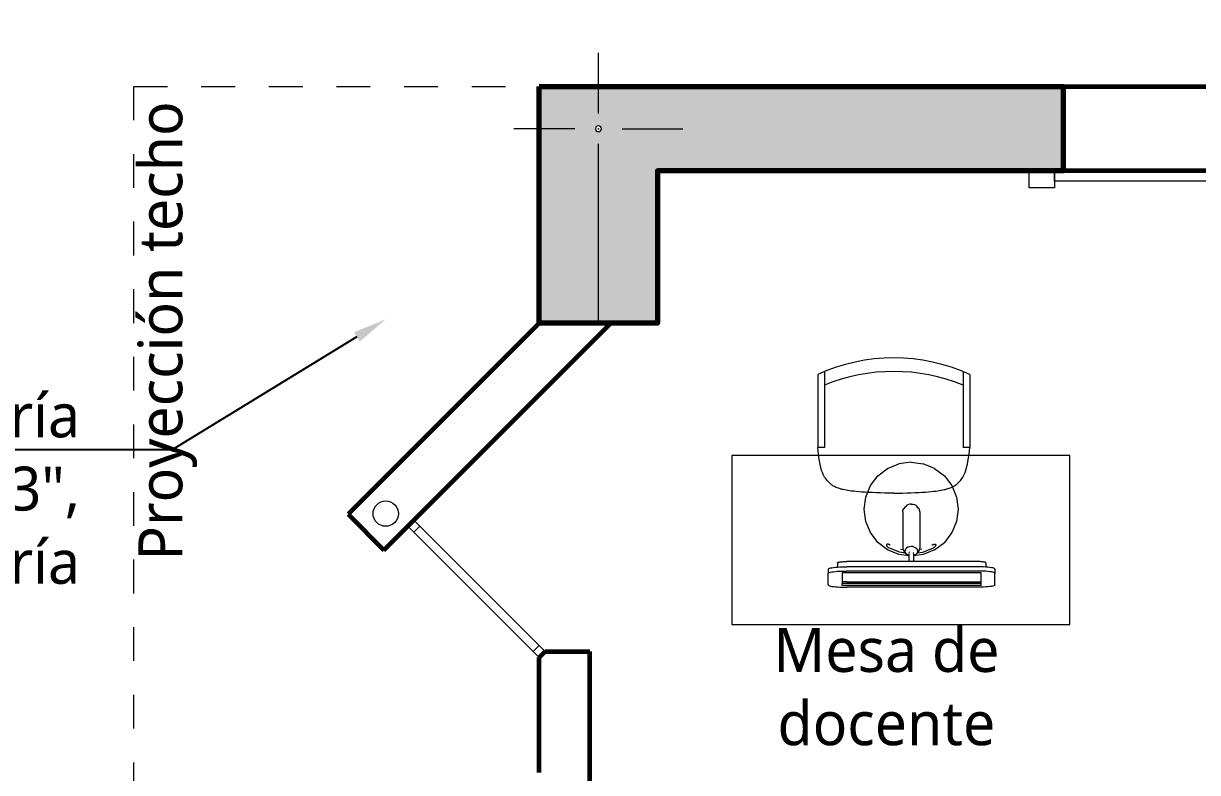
# Model space of a CAD drawing. Header units: millimetres. Extents: x 1 to 121, y 0 to 90.
# Drawn here: x 11.057 to 14.531, y 27.773 to 29.99 of the extents above; entities that cross this region are included whole.
import ezdxf
from ezdxf import colors
from ezdxf.entities.mleader import LeaderData, LeaderLine
from ezdxf.math import Vec2, Vec3

# ---------------------------------------------------------------- set-up
doc = ezdxf.new("R2010")
doc.units = ezdxf.units.MM
doc.linetypes.add('DASHED2', pattern=[0.375, 0.25, -0.125])
doc.linetypes.add('HIDDEN2', pattern=[0.1875, 0.125, -0.0625])
for name, color, linetype, lineweight in [('COLUMNAS 50', 32, 'Continuous', 70), ('Equipamiento SR', 23, 'Continuous', 0), ('GRAFO01', 7, 'Continuous', 0), ('I.S. CANALETAS', 12, 'Continuous', 0), ('letras sr', 7, 'Continuous', 5), ('MOBILIARIO_Pen_No__1', 7, 'Continuous', 13), ('Muros el', 144, 'Continuous', 60), ('proyecciones', 1, 'DASHED2', 5), ('Structural - Bearing_Pen_No__20', 1, 'Continuous', 0), ('Vanos', 140, 'Continuous', 5)]:
    doc.layers.add(name, color=color, linetype=linetype, lineweight=lineweight)
doc.styles.add('Generales', font='trebuc.ttf', dxfattribs={"height": 0.1})

# ---------------------------------------------------------------- blocks, each defined once
blk = doc.blocks.new('Picture 18')
at = {"layer": 'Equipamiento SR', "linetype": 'Continuous'}
for p, q in [((4.125, 0), (0.075, 0)), ((4.125, -0.03), (4.125, 0)), ((4.2, 0), (4.125, 0)), ((4.125, 0), (4.125, -0.05)), ((4.2, -0.05), (4.2, 0)), ((0.075, -0.03), (4.125, -0.03)), ((4.125, -0.05), (4.2, -0.05))]:
    blk.add_line(p, q, dxfattribs=at)
blk = doc.blocks.new('Columna tipo 3')
at = {"true_color": 0x939598}
h = blk.add_hatch(color=252, dxfattribs=at)
h.dxf.hatch_style = 1
h.paths.add_polyline_path([(-235.0847, 45.074), (-235.7847, 45.074), (-235.7847, 43.524), (-235.5347, 43.524), (-235.5347, 44.724), (-235.0847, 44.724)])
h.paths.add_polyline_path([(-235.6684, 44.899, -1), (-235.651, 44.899, -1)], flags=16)
at = {"layer": 'COLUMNAS 50', "linetype": 'Continuous'}
blk.add_lwpolyline([(-235.7847, 45.074), (-235.7847, 43.524), (-235.5347, 43.524), (-235.5347, 44.724), (-235.0847, 44.724), (-235.0847, 45.074)], close=True, dxfattribs=at)
at = {"layer": 'Structural - Bearing_Pen_No__20', "linetype": 'Continuous'}
for p, q in [((-235.6597, 44.969), (-235.6597, 45.149)), ((-235.7047, 44.899), (-235.8847, 44.899)), ((-235.0847, 44.899), (-235.6147, 44.899)), ((-235.6597, 44.829), (-235.6597, 44.649))]:
    blk.add_line(p, q, dxfattribs=at)
blk.add_circle((-235.6597, 44.899), 0.00871, dxfattribs=at)
blk.add_point((-235.6597, 44.899), dxfattribs=at)
blk = doc.blocks.new('A$C0C667B88')
at = {"layer": 'Equipamiento SR'}
for p, q in [((0.0491, 0.7653), (0.1591, 0.7653)), ((0.135, 0.7655), (0.265, 0.7655)), ((0.16, 0.7655), (0.265, 0.7655)), ((0.265, 0.7655), (0.265, 0.7453)), ((0.0404, 0.7453), (0.265, 0.7453)), ((0.0404, 0.3353), (0.265, 0.3353)), ((0.0491, 0.3153), (0.1591, 0.3153)), ((0.135, 0.3155), (0.265, 0.3155)), ((0.16, 0.3155), (0.265, 0.3155)), ((0.265, 0.3353), (0.265, 0.3155))]:
    blk.add_line(p, q, dxfattribs=at)
for points in [[(0.4, 0.5403), (0.3999, 0.5534), (0.3997, 0.5663), (0.3994, 0.579), (0.399, 0.5913), (0.3985, 0.6032), (0.398, 0.6144), (0.3974, 0.6249), (0.3967, 0.6346), (0.396, 0.6433), (0.3953, 0.6512), (0.3946, 0.6584), (0.3938, 0.6648), (0.393, 0.6706), (0.3922, 0.6759), (0.3914, 0.6808), (0.3905, 0.6853), (0.3896, 0.6895), (0.3887, 0.6935), (0.3877, 0.6973), (0.3867, 0.7008), (0.3857, 0.7041), (0.3845, 0.7073), (0.3834, 0.7102), (0.3821, 0.713), (0.3808, 0.7156), (0.3794, 0.718), (0.378, 0.7203), (0.3765, 0.7226), (0.3749, 0.7247), (0.3732, 0.7268), (0.3715, 0.7288), (0.3697, 0.7307), (0.3678, 0.7327), (0.3658, 0.7346), (0.3637, 0.7366), (0.3613, 0.7385), (0.3587, 0.7405), (0.3557, 0.7426), (0.3524, 0.7447), (0.3486, 0.7468), (0.3444, 0.749), (0.3392, 0.7513), (0.3326, 0.7536), (0.3244, 0.7559), (0.3139, 0.7583), (0.3008, 0.7607), (0.2846, 0.7631), (0.265, 0.7655)], [(0.4, 0.5403), (0.3999, 0.5272), (0.3997, 0.5142), (0.3994, 0.5015), (0.399, 0.4892), (0.3985, 0.4774), (0.398, 0.4661), (0.3974, 0.4556), (0.3967, 0.446), (0.396, 0.4372), (0.3953, 0.4293), (0.3946, 0.4222), (0.3938, 0.4158), (0.393, 0.4099), (0.3922, 0.4046), (0.3914, 0.3998), (0.3905, 0.3952), (0.3896, 0.391), (0.3887, 0.387), (0.3877, 0.3832), (0.3867, 0.3797), (0.3857, 0.3764), (0.3845, 0.3733), (0.3834, 0.3703), (0.3821, 0.3676), (0.3808, 0.365), (0.3794, 0.3625), (0.378, 0.3602), (0.3765, 0.358), (0.3749, 0.3558), (0.3732, 0.3538), (0.3715, 0.3518), (0.3697, 0.3498), (0.3678, 0.3478), (0.3658, 0.3459), (0.3637, 0.344), (0.3613, 0.342), (0.3587, 0.34), (0.3557, 0.338), (0.3524, 0.3359), (0.3486, 0.3337), (0.3444, 0.3315), (0.3392, 0.3293), (0.3326, 0.327), (0.3244, 0.3247), (0.3139, 0.3223), (0.3008, 0.32), (0.2846, 0.3177), (0.265, 0.3155)]]:
    blk.add_lwpolyline(points, dxfattribs=at)
for centre, start, end in [((0.5402, 0.5403), 155.3885, 204.6115), ((0.5802, 0.5403), 157.7008, 202.2992)]:
    blk.add_arc(centre, 0.5403, start, end, dxfattribs=at)
blk = doc.blocks.new('A$C3689293D')
at = {"layer": 'Equipamiento SR'}
for p, q in [((0.95, 0.7), (0.05, 0.7)), ((0.2211, 0.5829), (0.2212, 0.5836)), ((0.2211, 0.5829), (0.2211, 0.5485)), ((0.2212, 0.5836), (0.2224, 0.5845)), ((0.2224, 0.5845), (0.2246, 0.5854)), ((0.2246, 0.5854), (0.2278, 0.5862)), ((0.2278, 0.5862), (0.2318, 0.587)), ((0.2318, 0.587), (0.2367, 0.5877)), ((0.2367, 0.5877), (0.2423, 0.5883)), ((0.2423, 0.5883), (0.2485, 0.5888)), ((0.2485, 0.5888), (0.2553, 0.5892)), ((0.2553, 0.5892), (0.2624, 0.5895)), ((0.2622, 0.5845), (0.6732, 0.5845)), ((0.2622, 0.5845), (0.2622, 0.5783)), ((0.2622, 0.5783), (0.6732, 0.5783)), ((0.2622, 0.5783), (0.2622, 0.5769)), ((0.2622, 0.5769), (0.2624, 0.577)), ((0.2622, 0.5769), (0.2622, 0.5733)), ((0.2652, 0.5735), (0.2622, 0.5733)), ((0.2622, 0.5733), (0.2622, 0.5468)), ((0.2624, 0.5895), (0.2697, 0.5897)), ((0.2624, 0.577), (0.2697, 0.5771)), ((0.2687, 0.5736), (0.2652, 0.5735)), ((0.2723, 0.5737), (0.2687, 0.5736)), ((0.2697, 0.5897), (0.2756, 0.5897)), ((0.2697, 0.5771), (0.2756, 0.5771)), ((0.2759, 0.5737), (0.2723, 0.5737)), ((0.2756, 0.5897), (0.6598, 0.5897)), ((0.2756, 0.5771), (0.6598, 0.5771)), ((0.6595, 0.5737), (0.2759, 0.5737)), ((0.6595, 0.5737), (0.6631, 0.5737)), ((0.6657, 0.5897), (0.6598, 0.5897)), ((0.6657, 0.5771), (0.6598, 0.5771)), ((0.6631, 0.5737), (0.6667, 0.5736)), ((0.673, 0.5895), (0.6657, 0.5897)), ((0.673, 0.577), (0.6657, 0.5771)), ((0.6667, 0.5736), (0.6702, 0.5735)), ((0.6702, 0.5735), (0.6732, 0.5733)), ((0.6801, 0.5892), (0.673, 0.5895)), ((0.6732, 0.5769), (0.673, 0.577)), ((0.6732, 0.5845), (0.6732, 0.5783)), ((0.6732, 0.5769), (0.6732, 0.5783)), ((0.6732, 0.5733), (0.6732, 0.5769)), ((0.6732, 0.5468), (0.6732, 0.5733)), ((0.6868, 0.5888), (0.6801, 0.5892)), ((0.6931, 0.5883), (0.6868, 0.5888)), ((0.6987, 0.5877), (0.6931, 0.5883)), ((0.7036, 0.587), (0.6987, 0.5877)), ((0.7076, 0.5862), (0.7036, 0.587)), ((0.7108, 0.5854), (0.7076, 0.5862)), ((0.713, 0.5845), (0.7108, 0.5854)), ((0.7142, 0.5836), (0.713, 0.5845)), ((0.7143, 0.5829), (0.7142, 0.5836)), ((0.7143, 0.5829), (0.7143, 0.5485)), ((0.2211, 0.5359), (0.2211, 0.5485)), ((0.2211, 0.5485), (0.2212, 0.5478)), ((0.2211, 0.5359), (0.2212, 0.5352)), ((0.2212, 0.5478), (0.2224, 0.5469)), ((0.2212, 0.5352), (0.2224, 0.5343)), ((0.2224, 0.5469), (0.2246, 0.546)), ((0.2224, 0.5343), (0.2246, 0.5334)), ((0.2246, 0.546), (0.2278, 0.5451)), ((0.2246, 0.5334), (0.2278, 0.5326)), ((0.2278, 0.5451), (0.2318, 0.5443)), ((0.2278, 0.5326), (0.2318, 0.5318)), ((0.2318, 0.5443), (0.2367, 0.5436)), ((0.2318, 0.5318), (0.2367, 0.5311)), ((0.2367, 0.5436), (0.2423, 0.543)), ((0.2367, 0.5311), (0.2423, 0.5305)), ((0.2423, 0.543), (0.2485, 0.5425)), ((0.2423, 0.5305), (0.2485, 0.53)), ((0.2485, 0.5425), (0.2553, 0.5421)), ((0.2485, 0.53), (0.2553, 0.5296)), ((0.2485, 0.5171), (0.2485, 0.53)), ((0.2485, 0.53), (0.2485, 0.53)), ((0.2553, 0.5421), (0.2624, 0.5419)), ((0.2553, 0.5296), (0.2624, 0.5293)), ((0.2622, 0.5468), (0.6732, 0.5468)), ((0.2624, 0.5419), (0.2697, 0.5417)), ((0.2624, 0.5293), (0.2697, 0.5291)), ((0.2697, 0.5417), (0.2756, 0.5417)), ((0.2697, 0.5291), (0.2756, 0.5291)), ((0.2756, 0.5417), (0.6598, 0.5417)), ((0.2756, 0.5291), (0.6598, 0.5291)), ((0.6657, 0.5417), (0.6598, 0.5417)), ((0.6657, 0.5291), (0.6598, 0.5291)), ((0.673, 0.5419), (0.6657, 0.5417)), ((0.673, 0.5293), (0.6657, 0.5291)), ((0.6801, 0.5421), (0.673, 0.5419)), ((0.6801, 0.5296), (0.673, 0.5293)), ((0.6868, 0.5425), (0.6801, 0.5421)), ((0.6868, 0.53), (0.6801, 0.5296)), ((0.6931, 0.543), (0.6868, 0.5425)), ((0.6869, 0.53), (0.6868, 0.53)), ((0.6931, 0.5305), (0.6869, 0.53)), ((0.6869, 0.5171), (0.6869, 0.53)), ((0.6987, 0.5436), (0.6931, 0.543)), ((0.6987, 0.5311), (0.6931, 0.5305)), ((0.7036, 0.5443), (0.6987, 0.5436)), ((0.7036, 0.5318), (0.6987, 0.5311)), ((0.7076, 0.5451), (0.7036, 0.5443)), ((0.7076, 0.5326), (0.7036, 0.5318)), ((0.7108, 0.546), (0.7076, 0.5451)), ((0.7108, 0.5334), (0.7076, 0.5326)), ((0.713, 0.5469), (0.7108, 0.546)), ((0.713, 0.5343), (0.7108, 0.5334)), ((0.7142, 0.5478), (0.713, 0.5469)), ((0.7142, 0.5352), (0.713, 0.5343)), ((0.7143, 0.5485), (0.7142, 0.5478)), ((0.7143, 0.5359), (0.7142, 0.5352)), ((0.7143, 0.5359), (0.7143, 0.5485)), ((0.2485, 0.5171), (0.2486, 0.5167)), ((0.2486, 0.5167), (0.2491, 0.5162)), ((0.2491, 0.5162), (0.2502, 0.5158)), ((0.2502, 0.5158), (0.2518, 0.5154)), ((0.2518, 0.5154), (0.2537, 0.515)), ((0.2537, 0.515), (0.2561, 0.5147)), ((0.2561, 0.5147), (0.2589, 0.5144)), ((0.2589, 0.5144), (0.2619, 0.5141)), ((0.2619, 0.5141), (0.2652, 0.5139)), ((0.2652, 0.5139), (0.2687, 0.5138)), ((0.2687, 0.5138), (0.2723, 0.5137)), ((0.2723, 0.5137), (0.2759, 0.5137)), ((0.2759, 0.5137), (0.4622, 0.5137)), ((0.3996, 0.479), (0.4332, 0.4929)), ((0.4332, 0.4929), (0.4622, 0.4967)), ((0.4512, 0.4882), (0.435, 0.4861)), ((0.446, 0.482), (0.4517, 0.4888)), ((0.45, 0.4856), (0.4517, 0.4888)), ((0.4517, 0.4888), (0.4546, 0.4917)), ((0.4584, 0.494), (0.4546, 0.4917)), ((0.4584, 0.494), (0.4622, 0.4952)), ((0.4622, 0.4967), (0.4622, 0.5137)), ((0.4622, 0.5137), (0.4748, 0.5137)), ((0.4622, 0.4952), (0.4622, 0.4967)), ((0.4622, 0.4905), (0.4622, 0.4952)), ((0.4629, 0.4888), (0.4623, 0.4869)), ((0.4625, 0.4881), (0.4623, 0.4869)), ((0.4629, 0.4889), (0.4625, 0.4881)), ((0.4747, 0.4873), (0.474, 0.4851)), ((0.4745, 0.4861), (0.4747, 0.4873)), ((0.4748, 0.5137), (0.6595, 0.5137)), ((0.4748, 0.5137), (0.4748, 0.4969)), ((0.4748, 0.4969), (0.4748, 0.4952)), ((0.4748, 0.4969), (0.5052, 0.4929)), ((0.4774, 0.4945), (0.4748, 0.4952)), ((0.4748, 0.4952), (0.4748, 0.4898)), ((0.4814, 0.4925), (0.4774, 0.4945)), ((0.4846, 0.4898), (0.4814, 0.4925)), ((0.4867, 0.4866), (0.4846, 0.4898)), ((0.4846, 0.4898), (0.49, 0.4832)), ((0.4857, 0.4884), (0.5033, 0.4861)), ((0.4875, 0.4831), (0.4867, 0.4866)), ((0.5052, 0.4929), (0.5387, 0.479)), ((0.6631, 0.5137), (0.6595, 0.5137)), ((0.6667, 0.5138), (0.6631, 0.5137)), ((0.6702, 0.5139), (0.6667, 0.5138)), ((0.6735, 0.5141), (0.6702, 0.5139)), ((0.6765, 0.5144), (0.6735, 0.5141)), ((0.6793, 0.5147), (0.6765, 0.5144)), ((0.6816, 0.515), (0.6793, 0.5147)), ((0.6836, 0.5154), (0.6816, 0.515)), ((0.6852, 0.5158), (0.6836, 0.5154)), ((0.6862, 0.5162), (0.6852, 0.5158)), ((0.6868, 0.5167), (0.6862, 0.5162)), ((0.6869, 0.5171), (0.6868, 0.5167)), ((0.3487, 0.4281), (0.3708, 0.4569)), ((0.3996, 0.479), (0.3708, 0.4569)), ((0.3962, 0.4648), (0.3963, 0.4655)), ((0.3962, 0.4641), (0.3962, 0.4648)), ((0.3965, 0.4635), (0.3962, 0.4641)), ((0.3963, 0.4655), (0.3966, 0.4663)), ((0.3968, 0.4631), (0.3965, 0.4635)), ((0.3966, 0.4663), (0.397, 0.4672)), ((0.3973, 0.4627), (0.3968, 0.4631)), ((0.397, 0.4672), (0.3976, 0.468)), ((0.398, 0.4624), (0.3973, 0.4627)), ((0.3976, 0.468), (0.3983, 0.4689)), ((0.3988, 0.4623), (0.398, 0.4624)), ((0.3983, 0.4689), (0.3991, 0.4698)), ((0.3997, 0.4622), (0.3988, 0.4623)), ((0.3991, 0.4698), (0.4001, 0.4707)), ((0.4007, 0.4623), (0.3997, 0.4622)), ((0.4001, 0.4707), (0.4011, 0.4716)), ((0.4017, 0.4625), (0.4007, 0.4623)), ((0.4011, 0.4716), (0.4022, 0.4724)), ((0.4029, 0.4628), (0.4017, 0.4625)), ((0.402, 0.472), (0.4032, 0.4729)), ((0.4022, 0.4724), (0.4034, 0.4732)), ((0.4041, 0.4632), (0.4029, 0.4628)), ((0.435, 0.4861), (0.4034, 0.4732)), ((0.4053, 0.4638), (0.4041, 0.4632)), ((0.4065, 0.4644), (0.4053, 0.4638)), ((0.4072, 0.4648), (0.4065, 0.4644)), ((0.4373, 0.4774), (0.4441, 0.4783)), ((0.4437, 0.4776), (0.4431, 0.4729)), ((0.4431, 0.3651), (0.4431, 0.4729)), ((0.446, 0.482), (0.4437, 0.4776)), ((0.45, 0.4856), (0.4495, 0.4821)), ((0.4495, 0.4821), (0.4504, 0.4786)), ((0.4525, 0.4754), (0.4504, 0.4786)), ((0.4556, 0.4727), (0.4525, 0.4754)), ((0.4597, 0.4707), (0.4556, 0.4727)), ((0.4643, 0.4695), (0.4597, 0.4707)), ((0.4643, 0.4695), (0.4693, 0.4692)), ((0.4693, 0.4692), (0.4742, 0.4698)), ((0.474, 0.4851), (0.4745, 0.4861)), ((0.4742, 0.4698), (0.4787, 0.4712)), ((0.4787, 0.4712), (0.4825, 0.4735)), ((0.4825, 0.4735), (0.4853, 0.4763)), ((0.4853, 0.4763), (0.487, 0.4796)), ((0.487, 0.4796), (0.4875, 0.4831)), ((0.4928, 0.479), (0.49, 0.4832)), ((0.4939, 0.4743), (0.4928, 0.479)), ((0.501, 0.4774), (0.4929, 0.4784)), ((0.4939, 0.3666), (0.4939, 0.4743)), ((0.5033, 0.4861), (0.535, 0.4732)), ((0.5311, 0.4648), (0.5318, 0.4644)), ((0.5318, 0.4644), (0.5331, 0.4638)), ((0.5331, 0.4638), (0.5343, 0.4632)), ((0.5343, 0.4632), (0.5355, 0.4628)), ((0.5362, 0.4724), (0.535, 0.4732)), ((0.5355, 0.4628), (0.5366, 0.4625)), ((0.5373, 0.4716), (0.5362, 0.4724)), ((0.5366, 0.4625), (0.5377, 0.4623)), ((0.5383, 0.4707), (0.5373, 0.4716)), ((0.5377, 0.4623), (0.5387, 0.4622)), ((0.5393, 0.4698), (0.5383, 0.4707)), ((0.5387, 0.479), (0.5675, 0.4569)), ((0.5387, 0.4622), (0.5396, 0.4623)), ((0.5401, 0.4689), (0.5393, 0.4698)), ((0.5396, 0.4623), (0.5404, 0.4624)), ((0.5408, 0.468), (0.5401, 0.4689)), ((0.5404, 0.4624), (0.541, 0.4627)), ((0.5414, 0.4672), (0.5408, 0.468)), ((0.541, 0.4627), (0.5415, 0.4631)), ((0.5418, 0.4663), (0.5414, 0.4672)), ((0.5415, 0.4631), (0.5419, 0.4635)), ((0.5421, 0.4655), (0.5418, 0.4663)), ((0.5419, 0.4635), (0.5421, 0.4641)), ((0.5422, 0.4648), (0.5421, 0.4655)), ((0.5421, 0.4641), (0.5422, 0.4648)), ((0.5675, 0.4569), (0.5896, 0.4281)), ((0.3348, 0.3946), (0.3487, 0.4281)), ((0.5896, 0.4281), (0.6035, 0.3946)), ((0.3301, 0.3586), (0.3348, 0.3946)), ((0.6035, 0.3946), (0.6083, 0.3586)), ((0.3348, 0.3226), (0.3301, 0.3586)), ((0.4431, 0.3651), (0.4443, 0.3605)), ((0.447, 0.3563), (0.4443, 0.3605)), ((0.447, 0.3563), (0.4525, 0.3497)), ((0.4556, 0.347), (0.4525, 0.3497)), ((0.4787, 0.3455), (0.4825, 0.3478)), ((0.4825, 0.3478), (0.4853, 0.3506)), ((0.491, 0.3575), (0.4853, 0.3506)), ((0.4933, 0.3619), (0.491, 0.3575)), ((0.4939, 0.3666), (0.4933, 0.3619)), ((0.6083, 0.3586), (0.6035, 0.3226)), ((0.3487, 0.289), (0.3348, 0.3226)), ((0.4597, 0.345), (0.4556, 0.347)), ((0.4643, 0.3438), (0.4597, 0.345)), ((0.4693, 0.3435), (0.4643, 0.3438)), ((0.4693, 0.3435), (0.4742, 0.344)), ((0.4742, 0.344), (0.4787, 0.3455)), ((0.6035, 0.3226), (0.5896, 0.289)), ((0.3708, 0.2602), (0.3487, 0.289)), ((0.5896, 0.289), (0.5675, 0.2602)), ((0.3996, 0.2381), (0.3708, 0.2602)), ((0.5675, 0.2602), (0.5387, 0.2381)), ((0.3996, 0.2381), (0.4332, 0.2242)), ((0.4692, 0.2195), (0.4332, 0.2242)), ((0.4692, 0.2195), (0.5052, 0.2242)), ((0.5387, 0.2381), (0.5052, 0.2242))]:
    blk.add_line(p, q, dxfattribs=at)
blk.add_lwpolyline([(1, 0.7), (0, 0.7), (0, 0.2), (1, 0.2), (1, 0.7)], dxfattribs=at)

msp = doc.modelspace()

# ---------------------------------------------------------------- linework, layer by layer
at = {"layer": 'GRAFO01', "color": 251, "linetype": 'DASHED2', "lineweight": 9, "ltscale": 0.4}
msp.add_arc((21.0054, 41.2026), 11.4, 191.52413, 270, dxfattribs=at)
at = {"layer": 'I.S. CANALETAS'}
msp.add_circle((12.1288, 28.5395), 0.0375, dxfattribs=at)
msp.add_circle((12.1288, 28.5395), 0.0375, dxfattribs=at)
at = {"layer": 'Muros el', "ltscale": 0.05}
for p, q in [((12.5832, 28.1135), (12.6009, 28.1312)), ((12.6009, 28.1312), (12.7332, 28.1312))]:
    msp.add_line(p, q, dxfattribs=at)
msp.add_lwpolyline([(14.1332, 29.8035), (17.4333, 29.8035), (17.4333, 29.5535), (14.1332, 29.5535)], close=True, dxfattribs=at)
for points in [[(12.5832, 29.1035), (12.0175, 28.5378)], [(12.1236, 28.4317), (12.7954, 29.1035)], [(12.0175, 28.5378), (12.1236, 28.4317)], [(12.5832, 27.7734), (12.5832, 28.1135)], [(12.7332, 27.9435), (12.7332, 28.1312)], [(12.7332, 27.7113), (12.7332, 27.9435)]]:
    msp.add_lwpolyline(points, dxfattribs=at)
at = {"layer": 'proyecciones', "linetype": 'HIDDEN2', "ltscale": 0.5}
msp.add_lwpolyline([(12.5832, 10.5035), (11.3832, 10.5035), (11.3832, 29.8035), (12.5832, 29.8035)], dxfattribs=at)
at = {"layer": 'Vanos', "color": 7, "linetype": 'Continuous'}
for p, q in [((12.212, 28.5201), (12.1943, 28.5024)), ((12.5832, 28.1135), (12.1943, 28.5024)), ((12.1943, 28.5024), (12.212, 28.4848)), ((12.2297, 28.5024), (12.212, 28.5201)), ((12.2297, 28.5024), (12.212, 28.4848)), ((12.5832, 28.1489), (12.2297, 28.5024)), ((12.5832, 28.1489), (12.5655, 28.1312)), ((12.6009, 28.1312), (12.5832, 28.1489)), ((12.5655, 28.1312), (12.5832, 28.1135))]:
    msp.add_line(p, q, dxfattribs=at)

# ---------------------------------------------------------------- block references
at = {"layer": 'COLUMNAS 50', "xscale": -1, "rotation": 90}
msp.add_blockref('Columna tipo 3', (57.6572, -205.9812), dxfattribs=at)
at = {"layer": 'Equipamiento SR'}
for name, p, rotation in [('A$C0C667B88', (13.0918, 29.0001), 270), ('A$C3689293D', (14.1528, 28.9113), 180)]:
    msp.add_blockref(name, p, dxfattribs=dict(at, rotation=rotation))
at = {"layer": 'MOBILIARIO_Pen_No__1', "linetype": 'Continuous', "xscale": -1}
msp.add_blockref('Picture 18', (18.2332, 29.5535), dxfattribs=at)

# ---------------------------------------------------------------- texts
at = {"layer": 'letras sr', "insert": (11.3969, 28.4004), "char_height": 0.115, "attachment_point": 1, "rotation": 90, "style": 'Generales'}
msp.add_mtext('{\\H1.13043x;Proyección techo} ', dxfattribs=at)
at = {"layer": 'letras sr', "insert": (13.2531, 28.201), "char_height": 0.13, "attachment_point": 1, "style": 'Generales'}
msp.add_mtext_dynamic_manual_height_columns('\\pxqc;Mesa de docente', width=0.714741, gutter_width=0.5, heights=[0], dxfattribs=at)

# ---------------------------------------------------------------- leaders
at = {"layer": 'letras sr'}
ml = msp.add_multileader_mtext('Standard', dxfattribs=at)
ml.set_content('Baja montante tubería \\Pde agua pluvial D=3",\\P embebida en tabiquería', color=256, style='Generales')
ml.set_leader_properties()
ml.build(insert=Vec2(0, 0))
ml.multileader.update_dxf_attribs({"text_right_attachment_type": 6, "dogleg_length": 0.36, "arrow_head_size": 0.1})
ctx = ml.context
ctx.base_point, ctx.char_height, ctx.arrow_head_size, ctx.landing_gap_size, ctx.plane_origin = Vec3(9.1674, 28.8119), 0.13, 0.1, 0.09, Vec3(7.1619, 28.0746)
ctx.right_attachment, ctx.text_align_type = 6, 2
notes = []
notes.append((ctx, [(1, (1, 1, 0), (11.4971, 28.7285), (-1, 0), 0.1826, [(0, [(12.1289, 29.1145)], 0, [])])]))
ctx.mtext.insert, ctx.mtext.rotation, ctx.mtext.alignment, ctx.mtext.flow_direction = Vec3(11.2244, 28.8953), 6.283185, 3, 5
for ctx, leaders in notes:
    for number, flags, end, landing, length, lines in leaders:
        leader = LeaderData()
        leader.index, (leader.has_last_leader_line, leader.has_dogleg_vector, leader.attachment_direction) = number, flags
        leader.last_leader_point, leader.dogleg_vector, leader.dogleg_length = Vec3(end), Vec3(landing), length
        for number, points, colour, breaks in lines:
            line = LeaderLine()
            line.index, line.vertices, line.color, line.breaks = number, Vec3.list(points), colors.encode_raw_color(colour), breaks
            leader.lines.append(line)
        ctx.leaders.append(leader)

doc.saveas('drawing.dxf')
